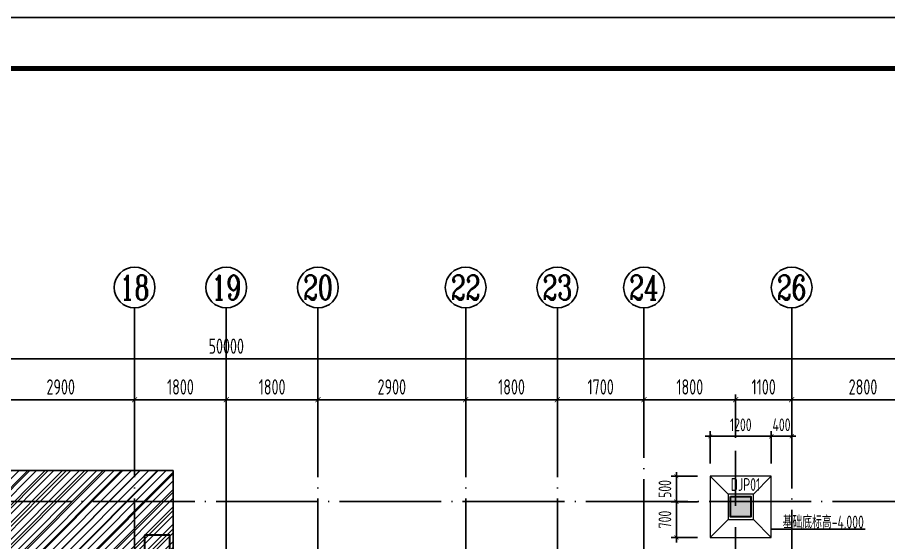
# Model space of a CAD drawing. Extents: x -1307975 to -76406, y -96289 to 379359.
# Drawn here: x -1038083 to -1020981, y 367059 to 377359 of the extents above; entities that cross this region are included whole.
import ezdxf
from ezdxf.enums import TextEntityAlignment as Align

# ---------------------------------------------------------------- set-up
doc = ezdxf.new("R2010")
doc.units = 0
doc.header["$LTSCALE"] = 1000
doc.linetypes.add('DOTE', pattern=[2.42, 2, -0.2, 0.02, -0.2])
doc.layers.get('0').update_dxf_attribs({"linetype": 'CONTINUOUS'})
doc.layers.get('DEFPOINTS').update_dxf_attribs({"linetype": 'CONTINUOUS'})
for name, color, linetype in [('-TK', 7, 'CONTINUOUS'), ('A-AXIS', 1, 'CONTINUOUS'), ('A-DOTE', 10, 'DOTE'), ('AXIS_NUM', 7, 'CONTINUOUS'), ('DIM_ELEV', 3, 'CONTINUOUS'), ('HATCH', 8, 'CONTINUOUS'), ('S-B板边线', 2, 'CONTINUOUS'), ('S-J基础底板标注', 3, 'CONTINUOUS'), ('S-Y一般标注', 3, 'CONTINUOUS'), ('S-Z柱填充', 252, 'CONTINUOUS'), ('S-Z柱实线', 6, 'CONTINUOUS'), ('S-降板填充', 75, 'CONTINUOUS'), ('独立基础', 2, 'CONTINUOUS')]:
    doc.layers.add(name, color=color, linetype=linetype)
doc.layers.add('底图$0$砼柱', color=2, linetype='CONTINUOUS', lineweight=35)
doc.layers.add('独基集中标注', color=7, linetype='CONTINUOUS', lineweight=18)
doc.styles.add('TSSD_Axis', font='complex.shx', dxfattribs={"width": 0.7, "bigfont": 'hztxt.shx'})
doc.styles.add('TSSD_DIMENSION', font='Tssdeng.shx', dxfattribs={"width": 0.7, "bigfont": 'tssdchn.shx'})
doc.styles.add('样式 1', font='yjkeng.shx', dxfattribs={"width": 0.7, "height": 250, "bigfont": 'yjkchn.shx'})
doc.dimstyles.new('TSSD_100_100', dxfattribs={"dimtxt": 300, "dimasz": 100, "dimexe": 100, "dimexo": 250, "dimgap": 100, "dimtad": 1, "dimdec": 0, "dimzin": 0, "dimdsep": 46, "dimtxsty": 'TSSD_DIMENSION', "dimblk": 'ARCHTICK', "dimcen": 0, "dimdle": 100, "dimclrt": 7, "dimadec": 0, "dimazin": 0, "dimtfac": 1, "dimtdec": 0, "dimtix": 1, "dimtmove": 2, "dimatfit": 3, "dimldrblk": 'ARCHTICK', "dimfxl": 1, "dimtolj": 1, "dimtzin": 0, "dimarcsym": 0})
doc.dimstyles.new('TSSD_100_100$0', dxfattribs={"dimtxt": 300, "dimasz": 80, "dimexe": 100, "dimexo": 250, "dimgap": 100, "dimtad": 1, "dimdec": 0, "dimzin": 0, "dimdsep": 46, "dimtxsty": 'TSSD_DIMENSION', "dimblk": 'ARCHTICK', "dimcen": 0, "dimdle": 100, "dimclrd": 3, "dimclre": 3, "dimclrt": 7, "dimadec": 0, "dimazin": 0, "dimtfac": 1, "dimtdec": 0, "dimtix": 1, "dimtmove": 2, "dimatfit": 3, "dimldrblk": 'ARCHTICK', "dimfxl": 1, "dimtolj": 1, "dimtzin": 0, "dimarcsym": 0})

# ---------------------------------------------------------------- blocks, each defined once
blk = doc.blocks.new('ts_axno')
at = {"color": 0, "linetype": 'ByBlock', "lineweight": -2}
blk.add_circle((0, 0), 0.5, dxfattribs=at)
at = {"color": 0, "linetype": 'ByBlock', "lineweight": -2, "style": 'TSSD_Axis', "width": 0.7}
blk.add_attdef('A', text='', height=0.6, dxfattribs=at).set_placement((0, 0), align=Align.MIDDLE_CENTER)
blk = doc.blocks.new('_ArchTick')
at = {"color": 0, "linetype": 'ByBlock', "const_width": 0.15}
blk.add_lwpolyline([(-0.5, -0.5), (0.5, 0.5)], dxfattribs=at)
blk = doc.blocks.new('*D199')
at = {"layer": 'DEFPOINTS', "color": 0, "transparency": 16777216}
for p in [(27800, 22100), (24900, 21100), (27800, 21100)]:
    blk.add_point(p, dxfattribs=at)
at = {"layer": 'S-Y一般标注', "color": 0, "lineweight": -2, "transparency": 16777216}
for p, q in [((24800, 22100), (27900, 22100)), ((24900, 21350), (24900, 22200)), ((27800, 21350), (27800, 22200))]:
    blk.add_line(p, q, dxfattribs=at)
at = {"layer": 'S-Y一般标注', "color": 0, "lineweight": -2, "transparency": 16777216, "xscale": 100, "yscale": 100, "zscale": 100, "rotation": 180}
blk.add_blockref('_ArchTick', (24900, 22100), dxfattribs=at)
at = {"layer": 'S-Y一般标注', "color": 0, "lineweight": -2, "transparency": 16777216, "xscale": 100, "yscale": 100, "zscale": 100}
blk.add_blockref('_ArchTick', (27800, 22100), dxfattribs=at)
at = {"layer": 'S-Y一般标注', "color": 7, "transparency": 16777216, "insert": (26350, 22350), "char_height": 300, "attachment_point": 5, "style": 'TSSD_DIMENSION'}
blk.add_mtext('\\A1;2900', dxfattribs=at)
blk = doc.blocks.new('*D200')
at = {"layer": 'DEFPOINTS', "color": 0, "transparency": 16777216}
for p in [(29600, 22100), (27800, 21100), (29600, 21100)]:
    blk.add_point(p, dxfattribs=at)
at = {"layer": 'S-Y一般标注', "color": 0, "lineweight": -2, "transparency": 16777216}
for p, q in [((27700, 22100), (29700, 22100)), ((27800, 21350), (27800, 22200)), ((29600, 21350), (29600, 22200))]:
    blk.add_line(p, q, dxfattribs=at)
at = {"layer": 'S-Y一般标注', "color": 0, "lineweight": -2, "transparency": 16777216, "xscale": 100, "yscale": 100, "zscale": 100, "rotation": 180}
blk.add_blockref('_ArchTick', (27800, 22100), dxfattribs=at)
at = {"layer": 'S-Y一般标注', "color": 0, "lineweight": -2, "transparency": 16777216, "xscale": 100, "yscale": 100, "zscale": 100}
blk.add_blockref('_ArchTick', (29600, 22100), dxfattribs=at)
at = {"layer": 'S-Y一般标注', "color": 7, "transparency": 16777216, "insert": (28700, 22350), "char_height": 300, "attachment_point": 5, "style": 'TSSD_DIMENSION'}
blk.add_mtext('\\A1;1800', dxfattribs=at)
blk = doc.blocks.new('*D201')
at = {"layer": 'DEFPOINTS', "color": 0, "transparency": 16777216}
for p in [(31400, 22100), (29600, 21100), (31400, 21100)]:
    blk.add_point(p, dxfattribs=at)
at = {"layer": 'S-Y一般标注', "color": 0, "lineweight": -2, "transparency": 16777216}
for p, q in [((29500, 22100), (31500, 22100)), ((29600, 21350), (29600, 22200)), ((31400, 21350), (31400, 22200))]:
    blk.add_line(p, q, dxfattribs=at)
at = {"layer": 'S-Y一般标注', "color": 0, "lineweight": -2, "transparency": 16777216, "xscale": 100, "yscale": 100, "zscale": 100, "rotation": 180}
blk.add_blockref('_ArchTick', (29600, 22100), dxfattribs=at)
at = {"layer": 'S-Y一般标注', "color": 0, "lineweight": -2, "transparency": 16777216, "xscale": 100, "yscale": 100, "zscale": 100}
blk.add_blockref('_ArchTick', (31400, 22100), dxfattribs=at)
at = {"layer": 'S-Y一般标注', "color": 7, "transparency": 16777216, "insert": (30500, 22350), "char_height": 300, "attachment_point": 5, "style": 'TSSD_DIMENSION'}
blk.add_mtext('\\A1;1800', dxfattribs=at)
blk = doc.blocks.new('*D202')
at = {"layer": 'DEFPOINTS', "color": 0, "transparency": 16777216}
for p in [(34300, 22100), (31400, 21100), (34300, 21100)]:
    blk.add_point(p, dxfattribs=at)
at = {"layer": 'S-Y一般标注', "color": 0, "lineweight": -2, "transparency": 16777216}
for p, q in [((31300, 22100), (34400, 22100)), ((31400, 21350), (31400, 22200)), ((34300, 21350), (34300, 22200))]:
    blk.add_line(p, q, dxfattribs=at)
at = {"layer": 'S-Y一般标注', "color": 0, "lineweight": -2, "transparency": 16777216, "xscale": 100, "yscale": 100, "zscale": 100, "rotation": 180}
blk.add_blockref('_ArchTick', (31400, 22100), dxfattribs=at)
at = {"layer": 'S-Y一般标注', "color": 0, "lineweight": -2, "transparency": 16777216, "xscale": 100, "yscale": 100, "zscale": 100}
blk.add_blockref('_ArchTick', (34300, 22100), dxfattribs=at)
at = {"layer": 'S-Y一般标注', "color": 7, "transparency": 16777216, "insert": (32850, 22350), "char_height": 300, "attachment_point": 5, "style": 'TSSD_DIMENSION'}
blk.add_mtext('\\A1;2900', dxfattribs=at)
blk = doc.blocks.new('*D203')
at = {"layer": 'DEFPOINTS', "color": 0, "transparency": 16777216}
for p in [(36100, 22100), (34300, 21100), (36100, 21100)]:
    blk.add_point(p, dxfattribs=at)
at = {"layer": 'S-Y一般标注', "color": 0, "lineweight": -2, "transparency": 16777216}
for p, q in [((34200, 22100), (36200, 22100)), ((34300, 21350), (34300, 22200)), ((36100, 21350), (36100, 22200))]:
    blk.add_line(p, q, dxfattribs=at)
at = {"layer": 'S-Y一般标注', "color": 0, "lineweight": -2, "transparency": 16777216, "xscale": 100, "yscale": 100, "zscale": 100, "rotation": 180}
blk.add_blockref('_ArchTick', (34300, 22100), dxfattribs=at)
at = {"layer": 'S-Y一般标注', "color": 0, "lineweight": -2, "transparency": 16777216, "xscale": 100, "yscale": 100, "zscale": 100}
blk.add_blockref('_ArchTick', (36100, 22100), dxfattribs=at)
at = {"layer": 'S-Y一般标注', "color": 7, "transparency": 16777216, "insert": (35200, 22350), "char_height": 300, "attachment_point": 5, "style": 'TSSD_DIMENSION'}
blk.add_mtext('\\A1;1800', dxfattribs=at)
blk = doc.blocks.new('*D204')
at = {"layer": 'DEFPOINTS', "color": 0, "transparency": 16777216}
for p in [(37800, 22100), (36100, 21100), (37800, 21100)]:
    blk.add_point(p, dxfattribs=at)
at = {"layer": 'S-Y一般标注', "color": 0, "lineweight": -2, "transparency": 16777216}
for p, q in [((36000, 22100), (37900, 22100)), ((36100, 21350), (36100, 22200)), ((37800, 21350), (37800, 22200))]:
    blk.add_line(p, q, dxfattribs=at)
at = {"layer": 'S-Y一般标注', "color": 0, "lineweight": -2, "transparency": 16777216, "xscale": 100, "yscale": 100, "zscale": 100, "rotation": 180}
blk.add_blockref('_ArchTick', (36100, 22100), dxfattribs=at)
at = {"layer": 'S-Y一般标注', "color": 0, "lineweight": -2, "transparency": 16777216, "xscale": 100, "yscale": 100, "zscale": 100}
blk.add_blockref('_ArchTick', (37800, 22100), dxfattribs=at)
at = {"layer": 'S-Y一般标注', "color": 7, "transparency": 16777216, "insert": (36950, 22350), "char_height": 300, "attachment_point": 5, "style": 'TSSD_DIMENSION'}
blk.add_mtext('\\A1;1700', dxfattribs=at)
blk = doc.blocks.new('*D205')
at = {"layer": 'DEFPOINTS', "color": 0, "transparency": 16777216}
for p in [(40700, 22100), (39600, 21100), (40700, 21100)]:
    blk.add_point(p, dxfattribs=at)
at = {"layer": 'S-Y一般标注', "color": 0, "lineweight": -2, "transparency": 16777216}
for p, q in [((39500, 22100), (40800, 22100)), ((39600, 21350), (39600, 22200)), ((40700, 21350), (40700, 22200))]:
    blk.add_line(p, q, dxfattribs=at)
at = {"layer": 'S-Y一般标注', "color": 0, "lineweight": -2, "transparency": 16777216, "xscale": 100, "yscale": 100, "zscale": 100, "rotation": 180}
blk.add_blockref('_ArchTick', (39600, 22100), dxfattribs=at)
at = {"layer": 'S-Y一般标注', "color": 0, "lineweight": -2, "transparency": 16777216, "xscale": 100, "yscale": 100, "zscale": 100}
blk.add_blockref('_ArchTick', (40700, 22100), dxfattribs=at)
at = {"layer": 'S-Y一般标注', "color": 7, "transparency": 16777216, "insert": (40150, 22350), "char_height": 300, "attachment_point": 5, "style": 'TSSD_DIMENSION'}
blk.add_mtext('\\A1;1100', dxfattribs=at)
blk = doc.blocks.new('*D206')
at = {"layer": 'DEFPOINTS', "color": 0, "transparency": 16777216}
for p in [(43500, 22100), (40700, 21100), (43500, 21100)]:
    blk.add_point(p, dxfattribs=at)
at = {"layer": 'S-Y一般标注', "color": 0, "lineweight": -2, "transparency": 16777216}
for p, q in [((40600, 22100), (43600, 22100)), ((40700, 21350), (40700, 22200)), ((43500, 21350), (43500, 22200))]:
    blk.add_line(p, q, dxfattribs=at)
at = {"layer": 'S-Y一般标注', "color": 0, "lineweight": -2, "transparency": 16777216, "xscale": 100, "yscale": 100, "zscale": 100, "rotation": 180}
blk.add_blockref('_ArchTick', (40700, 22100), dxfattribs=at)
at = {"layer": 'S-Y一般标注', "color": 0, "lineweight": -2, "transparency": 16777216, "xscale": 100, "yscale": 100, "zscale": 100}
blk.add_blockref('_ArchTick', (43500, 22100), dxfattribs=at)
at = {"layer": 'S-Y一般标注', "color": 7, "transparency": 16777216, "insert": (42100, 22350), "char_height": 300, "attachment_point": 5, "style": 'TSSD_DIMENSION'}
blk.add_mtext('\\A1;2800', dxfattribs=at)
blk = doc.blocks.new('*D212')
at = {"layer": 'DEFPOINTS', "color": 0, "transparency": 16777216}
for p in [(54600, 22900), (4600, 21100), (54600, 21100)]:
    blk.add_point(p, dxfattribs=at)
at = {"layer": 'S-Y一般标注', "color": 0, "lineweight": -2, "transparency": 16777216}
for p, q in [((4600, 21350), (4600, 23000)), ((54600, 21350), (54600, 23000)), ((4500, 22900), (54700, 22900))]:
    blk.add_line(p, q, dxfattribs=at)
at = {"layer": 'S-Y一般标注', "color": 0, "lineweight": -2, "transparency": 16777216, "xscale": 100, "yscale": 100, "zscale": 100, "rotation": 180}
blk.add_blockref('_ArchTick', (4600, 22900), dxfattribs=at)
at = {"layer": 'S-Y一般标注', "color": 0, "lineweight": -2, "transparency": 16777216, "xscale": 100, "yscale": 100, "zscale": 100}
blk.add_blockref('_ArchTick', (54600, 22900), dxfattribs=at)
at = {"layer": 'S-Y一般标注', "color": 7, "transparency": 16777216, "insert": (29600, 23150), "char_height": 300, "attachment_point": 5, "style": 'TSSD_DIMENSION'}
blk.add_mtext('\\A1;50000', dxfattribs=at)
blk = doc.blocks.new('*D227')
at = {"layer": 'DEFPOINTS', "color": 0, "transparency": 16777216}
for p in [(39600, 22100), (37800, 21100), (39600, 21100)]:
    blk.add_point(p, dxfattribs=at)
at = {"layer": 'S-Y一般标注', "color": 0, "lineweight": -2, "transparency": 16777216}
for p, q in [((37700, 22100), (39700, 22100)), ((37800, 21350), (37800, 22200)), ((39600, 21350), (39600, 22200))]:
    blk.add_line(p, q, dxfattribs=at)
at = {"layer": 'S-Y一般标注', "color": 0, "lineweight": -2, "transparency": 16777216, "xscale": 100, "yscale": 100, "zscale": 100, "rotation": 180}
blk.add_blockref('_ArchTick', (37800, 22100), dxfattribs=at)
at = {"layer": 'S-Y一般标注', "color": 0, "lineweight": -2, "transparency": 16777216, "xscale": 100, "yscale": 100, "zscale": 100}
blk.add_blockref('_ArchTick', (39600, 22100), dxfattribs=at)
at = {"layer": 'S-Y一般标注', "color": 7, "transparency": 16777216, "insert": (38700, 22350), "char_height": 300, "attachment_point": 5, "style": 'TSSD_DIMENSION'}
blk.add_mtext('\\A1;1800', dxfattribs=at)
blk = doc.blocks.new('*D482')
at = {"layer": 'DEFPOINTS', "color": 0, "transparency": 16777216}
for p in [(-1025147, 368361), (-1024483, 368361), (-1024483, 367861)]:
    blk.add_point(p, dxfattribs=at)
at = {"layer": 'S-J基础底板标注', "color": 3, "lineweight": -2, "transparency": 16777216}
for p, q in [((-1025147, 368361), (-1025147, 368441)), ((-1024733, 368361), (-1025247, 368361)), ((-1025147, 367861), (-1025147, 368361)), ((-1024733, 367861), (-1025247, 367861)), ((-1025147, 367861), (-1025147, 367781))]:
    blk.add_line(p, q, dxfattribs=at)
at = {"layer": 'S-J基础底板标注', "color": 3, "lineweight": -2, "transparency": 16777216, "xscale": 80, "yscale": 80, "zscale": 80}
for p, rotation in [((-1025147, 368361), 270), ((-1025147, 367861), 90)]:
    blk.add_blockref('_ArchTick', p, dxfattribs=dict(at, rotation=rotation))
at = {"layer": 'S-J基础底板标注', "color": 7, "transparency": 16777216, "insert": (-1025372, 368111), "char_height": 250, "attachment_point": 5, "rotation": 90, "style": 'TSSD_DIMENSION'}
blk.add_mtext('\\A1;500', dxfattribs=at)
blk = doc.blocks.new('*D486')
at = {"layer": 'DEFPOINTS', "color": 0, "transparency": 16777216}
for p in [(-1025147, 367861), (-1024483, 367861), (-1024483, 367161)]:
    blk.add_point(p, dxfattribs=at)
at = {"layer": 'S-J基础底板标注', "color": 3, "lineweight": -2, "transparency": 16777216}
for p, q in [((-1025147, 367061), (-1025147, 367961)), ((-1024733, 367861), (-1025247, 367861)), ((-1024733, 367161), (-1025247, 367161))]:
    blk.add_line(p, q, dxfattribs=at)
at = {"layer": 'S-J基础底板标注', "color": 3, "lineweight": -2, "transparency": 16777216, "xscale": 80, "yscale": 80, "zscale": 80}
for p, rotation in [((-1025147, 367861), 90), ((-1025147, 367161), 270)]:
    blk.add_blockref('_ArchTick', p, dxfattribs=dict(at, rotation=rotation))
at = {"layer": 'S-J基础底板标注', "color": 7, "transparency": 16777216, "insert": (-1025372, 367511), "char_height": 250, "attachment_point": 5, "rotation": 90, "style": 'TSSD_DIMENSION'}
blk.add_mtext('\\A1;700', dxfattribs=at)
blk = doc.blocks.new('*D492')
at = {"layer": 'DEFPOINTS', "color": 0, "transparency": 16777216}
for p in [(-1023283, 369144), (-1024483, 368361), (-1023283, 368361)]:
    blk.add_point(p, dxfattribs=at)
at = {"layer": 'S-J基础底板标注', "color": 3, "lineweight": -2, "transparency": 16777216}
for p, q in [((-1024483, 368611), (-1024483, 369244)), ((-1023283, 368611), (-1023283, 369244)), ((-1024583, 369144), (-1023183, 369144))]:
    blk.add_line(p, q, dxfattribs=at)
at = {"layer": 'S-J基础底板标注', "color": 3, "lineweight": -2, "transparency": 16777216, "xscale": 80, "yscale": 80, "zscale": 80}
for p, rotation in [((-1024483, 369144), 179.9998922941164), ((-1023283, 369144), 359.9998922941165)]:
    blk.add_blockref('_ArchTick', p, dxfattribs=dict(at, rotation=rotation))
at = {"layer": 'S-J基础底板标注', "color": 7, "transparency": 16777216, "insert": (-1023883, 369369), "char_height": 250, "attachment_point": 5, "rotation": 359.9999, "style": 'TSSD_DIMENSION'}
blk.add_mtext('\\A1;1200', dxfattribs=at)
blk = doc.blocks.new('*D493')
at = {"layer": 'DEFPOINTS', "color": 0, "transparency": 16777216}
for p in [(-1022883, 369144), (-1023283, 368361), (-1022883, 368361)]:
    blk.add_point(p, dxfattribs=at)
at = {"layer": 'S-J基础底板标注', "color": 3, "lineweight": -2, "transparency": 16777216}
for p, q in [((-1023283, 368611), (-1023283, 369244)), ((-1022883, 368611), (-1022883, 369244)), ((-1023283, 369144), (-1023363, 369144)), ((-1023283, 369144), (-1022883, 369144)), ((-1022883, 369144), (-1022803, 369144))]:
    blk.add_line(p, q, dxfattribs=at)
at = {"layer": 'S-J基础底板标注', "color": 3, "lineweight": -2, "transparency": 16777216, "xscale": 80, "yscale": 80, "zscale": 80}
blk.add_blockref('_ArchTick', (-1023283, 369144), dxfattribs=at)
at = {"layer": 'S-J基础底板标注', "color": 3, "lineweight": -2, "transparency": 16777216, "xscale": 80, "yscale": 80, "zscale": 80, "rotation": 180}
blk.add_blockref('_ArchTick', (-1022883, 369144), dxfattribs=at)
at = {"layer": 'S-J基础底板标注', "color": 7, "transparency": 16777216, "insert": (-1023083, 369369), "char_height": 250, "attachment_point": 5, "style": 'TSSD_DIMENSION'}
blk.add_mtext('\\A1;400', dxfattribs=at)
blk = doc.blocks.new('A1')
blk.add_lwpolyline([(0, 59400), (0, 0), (84100, 0), (84100, 59400)], close=True)
at = {"const_width": 100}
blk.add_lwpolyline([(2500, 58400), (2500, 1000), (83100, 1000), (83100, 58400)], close=True, dxfattribs=at)
blk = doc.blocks.new('20210726.16350016')
at = {"layer": 'A-AXIS'}
for p, q in [((27800, 21100), (27800, 23900)), ((29600, 21100), (29600, 23900)), ((31400, 21100), (31400, 23900)), ((34300, 21100), (34300, 23900)), ((36100, 21100), (36100, 23900)), ((37800, 21100), (37800, 23900)), ((40700, 21100), (40700, 23900))]:
    blk.add_line(p, q, dxfattribs=at)
at = {"layer": 'A-DOTE'}
for p, q in [((27800, 10900), (27800, 21100)), ((29600, 21100), (29600, 3600)), ((31400, 10900), (31400, 21100)), ((34300, 10900), (34300, 21100)), ((36100, 10900), (36100, 21100)), ((37800, 13700), (37800, 21100)), ((39600, 17600), (39600, 21100)), ((40700, 13100.3), (40700, 21100)), ((55600, 20100), (3600, 20100))]:
    blk.add_line(p, q, dxfattribs=at)
at = {"layer": 'A-AXIS'}
ref = blk.add_blockref('ts_axno', (27800, 24300), dxfattribs=dict(at, xscale=800, yscale=800, zscale=800))
ref.add_attrib('11', '18', dxfattribs={"layer": 'AXIS_NUM', "height": 480, "style": 'TSSD_Axis', "width": 0.7}).set_placement((27800, 24300), align=Align.MIDDLE_CENTER)
ref = blk.add_blockref('ts_axno', (29600, 24300), dxfattribs=dict(at, xscale=800, yscale=800, zscale=800))
ref.add_attrib('12', '19', dxfattribs={"layer": 'AXIS_NUM', "height": 480, "style": 'TSSD_Axis', "width": 0.7}).set_placement((29600, 24300), align=Align.MIDDLE_CENTER)
ref = blk.add_blockref('ts_axno', (31400, 24300), dxfattribs=dict(at, xscale=800, yscale=800, zscale=800))
ref.add_attrib('13', '20', dxfattribs={"layer": 'AXIS_NUM', "height": 480, "style": 'TSSD_Axis', "width": 0.7}).set_placement((31400, 24300), align=Align.MIDDLE_CENTER)
ref = blk.add_blockref('ts_axno', (34300, 24300), dxfattribs=dict(at, xscale=800, yscale=800, zscale=800))
ref.add_attrib('14', '22', dxfattribs={"layer": 'AXIS_NUM', "height": 480, "style": 'TSSD_Axis', "width": 0.7}).set_placement((34300, 24300), align=Align.MIDDLE_CENTER)
ref = blk.add_blockref('ts_axno', (36100, 24300), dxfattribs=dict(at, xscale=800, yscale=800, zscale=800))
ref.add_attrib('15', '23', dxfattribs={"layer": 'AXIS_NUM', "height": 480, "style": 'TSSD_Axis', "width": 0.7}).set_placement((36100, 24300), align=Align.MIDDLE_CENTER)
ref = blk.add_blockref('ts_axno', (37800, 24300), dxfattribs=dict(at, xscale=800, yscale=800, zscale=800))
ref.add_attrib('16', '24', dxfattribs={"layer": 'AXIS_NUM', "height": 480, "style": 'TSSD_Axis', "width": 0.7}).set_placement((37800, 24300), align=Align.MIDDLE_CENTER)
ref = blk.add_blockref('ts_axno', (40700, 24300), dxfattribs=dict(at, xscale=800, yscale=800, zscale=800))
ref.add_attrib('17', '26', dxfattribs={"layer": 'AXIS_NUM', "height": 480, "style": 'TSSD_Axis', "width": 0.7}).set_placement((40700, 24300), align=Align.MIDDLE_CENTER)
at = {"layer": 'S-Y一般标注'}
for base, p1, p2, picture, middle in [((54600, 22900), (4600, 21100), (54600, 21100), '*D212', (29600, 23150)), ((27800, 22100), (24900, 21100), (27800, 21100), '*D199', (26350, 22350)), ((29600, 22100), (27800, 21100), (29600, 21100), '*D200', (28700, 22350)), ((31400, 22100), (29600, 21100), (31400, 21100), '*D201', (30500, 22350)), ((34300, 22100), (31400, 21100), (34300, 21100), '*D202', (32850, 22350)), ((36100, 22100), (34300, 21100), (36100, 21100), '*D203', (35200, 22350)), ((37800, 22100), (36100, 21100), (37800, 21100), '*D204', (36950, 22350)), ((39600, 22100), (37800, 21100), (39600, 21100), '*D227', (38700, 22350)), ((40700, 22100), (39600, 21100), (40700, 21100), '*D205', (40150, 22350)), ((43500, 22100), (40700, 21100), (43500, 21100), '*D206', (42100, 22350))]:
    dim = blk.add_linear_dim(base=base, p1=p1, p2=p2, dimstyle='TSSD_100_100', dxfattribs=at)
    dim.commit()
    dim.dimension.update_dxf_attribs({"geometry": picture, "text_midpoint": middle})

msp = doc.modelspace()

# ---------------------------------------------------------------- hatches: boundary and pattern name
at = {"layer": 'HATCH'}
h = msp.add_hatch(dxfattribs=at)
h.set_pattern_fill('METAL', color=252, scale=30, style=0)
h.set_pattern_definition([(45, (0, 0), (-84.852814, 84.852814), [])])
h.paths.add_polyline_path([(-1059782.3, 362061.49), (-1059782.3, 368470.59), (-1035025.73, 368470.59), (-1035025.73, 362061.49), (-1041383.2, 362061.49), (-1041383.2, 364111.49), (-1055883.2, 364111.49), (-1055883.2, 362061.49)])
at = {"layer": 'S-Z柱填充'}
msp.add_hatch(color=256, dxfattribs=at).paths.add_polyline_path([(-1024083.22, 367961.57), (-1023683.22, 367961.57), (-1023683.22, 367561.57), (-1024083.22, 367561.57)])
at = {"layer": 'S-降板填充'}
h = msp.add_hatch(dxfattribs=at)
h.set_pattern_fill('ANSI31', color=256, scale=80, style=0)
h.paths.add_polyline_path([(-1059782.3, 362061.49), (-1059782.3, 368470.59), (-1035025.73, 368470.59), (-1035025.73, 362061.49), (-1041383.2, 362061.49), (-1041383.2, 364111.49), (-1055883.2, 364111.49), (-1055883.2, 362061.49)])

# ---------------------------------------------------------------- linework, layer by layer
at = {"layer": 'DIM_ELEV'}
msp.add_line((-1021440.47, 367323.23), (-1023283.2, 367323.23), dxfattribs=at)
at = {"layer": 'S-B板边线', "color": 2}
msp.add_lwpolyline([(-1059782.3, 362061.49), (-1059782.3, 368470.59), (-1035025.73, 368470.59), (-1035025.73, 362061.49), (-1041383.2, 362061.49), (-1041383.2, 364111.49), (-1055883.2, 364111.49), (-1055883.2, 362061.49), (-1059782.3, 362061.49)], dxfattribs=at)
at = {"layer": 'S-Z柱实线', "lineweight": 35}
msp.add_lwpolyline([(-1024083.22, 367961.57), (-1023683.22, 367961.57), (-1023683.22, 367561.57), (-1024083.22, 367561.57)], close=True, dxfattribs=at)
at = {"layer": '底图$0$砼柱', "color": 3, "lineweight": 35}
msp.add_lwpolyline([(-1035591.21, 367207.16), (-1035591.21, 366757.16), (-1035091.21, 366757.16), (-1035091.21, 367207.16)], close=True, dxfattribs=at)
at = {"layer": '独立基础', "lineweight": 18}
for p, q in [((-1024483.22, 368361.57), (-1024133.22, 368011.57)), ((-1023283.22, 368361.57), (-1023633.22, 368011.57)), ((-1024483.22, 367161.57), (-1024133.22, 367511.57)), ((-1023283.22, 367161.57), (-1023633.22, 367511.57))]:
    msp.add_line(p, q, dxfattribs=at)
for points in [[(-1023283.22, 368361.57), (-1024483.22, 368361.57), (-1024483.22, 367161.57), (-1023283.22, 367161.57)], [(-1023633.22, 368011.57), (-1024133.22, 368011.57), (-1024133.22, 367511.57), (-1023633.22, 367511.57)]]:
    msp.add_lwpolyline(points, close=True, dxfattribs=at)

# ---------------------------------------------------------------- block references
at = {"layer": '-TK'}
msp.add_blockref('A1', (-1072936.28, 317959.34), dxfattribs=at)
at = {"layer": 'A-DOTE'}
msp.add_blockref('20210726.16350016', (-1063583.22, 347761.52), dxfattribs=at)

# ---------------------------------------------------------------- texts
at = {"layer": '独基集中标注', "style": '样式 1', "width": 0.7}
msp.add_text('DJ%%142P%%14301', height=250, dxfattribs=at).set_placement((-1024080.23, 368322.7), align=Align.TOP_LEFT)
msp.add_text('基础底标高-4.000', height=250, dxfattribs=at).set_placement((-1023060.11, 367337.57))

# ---------------------------------------------------------------- dimensions: what is measured, and where the dimension line sits
at = {"layer": 'S-J基础底板标注'}
for p1, p2, distance, picture, middle in [((-1024483.08, 368361.49), (-1023283.08, 368361.49), 782.91, '*D492', (-1023883.07, 369369.4)), ((-1023283.08, 368361.49), (-1022883.07, 368361.49), 782.91, '*D493', (-1023083.08, 369369.4)), ((-1024483.09, 367861.49), (-1024483.09, 368361.49), 663.65, '*D482', (-1025371.74, 368111.49)), ((-1024483.09, 367161.49), (-1024483.09, 367861.49), 663.65, '*D486', (-1025371.74, 367511.49))]:
    dim = msp.add_aligned_dim(p1=p1, p2=p2, distance=distance, dimstyle='TSSD_100_100$0', override={"dimtxt": 250}, dxfattribs=at)
    dim.commit()
    dim.dimension.update_dxf_attribs({"geometry": picture, "text_midpoint": middle})

doc.saveas('drawing.dxf')
